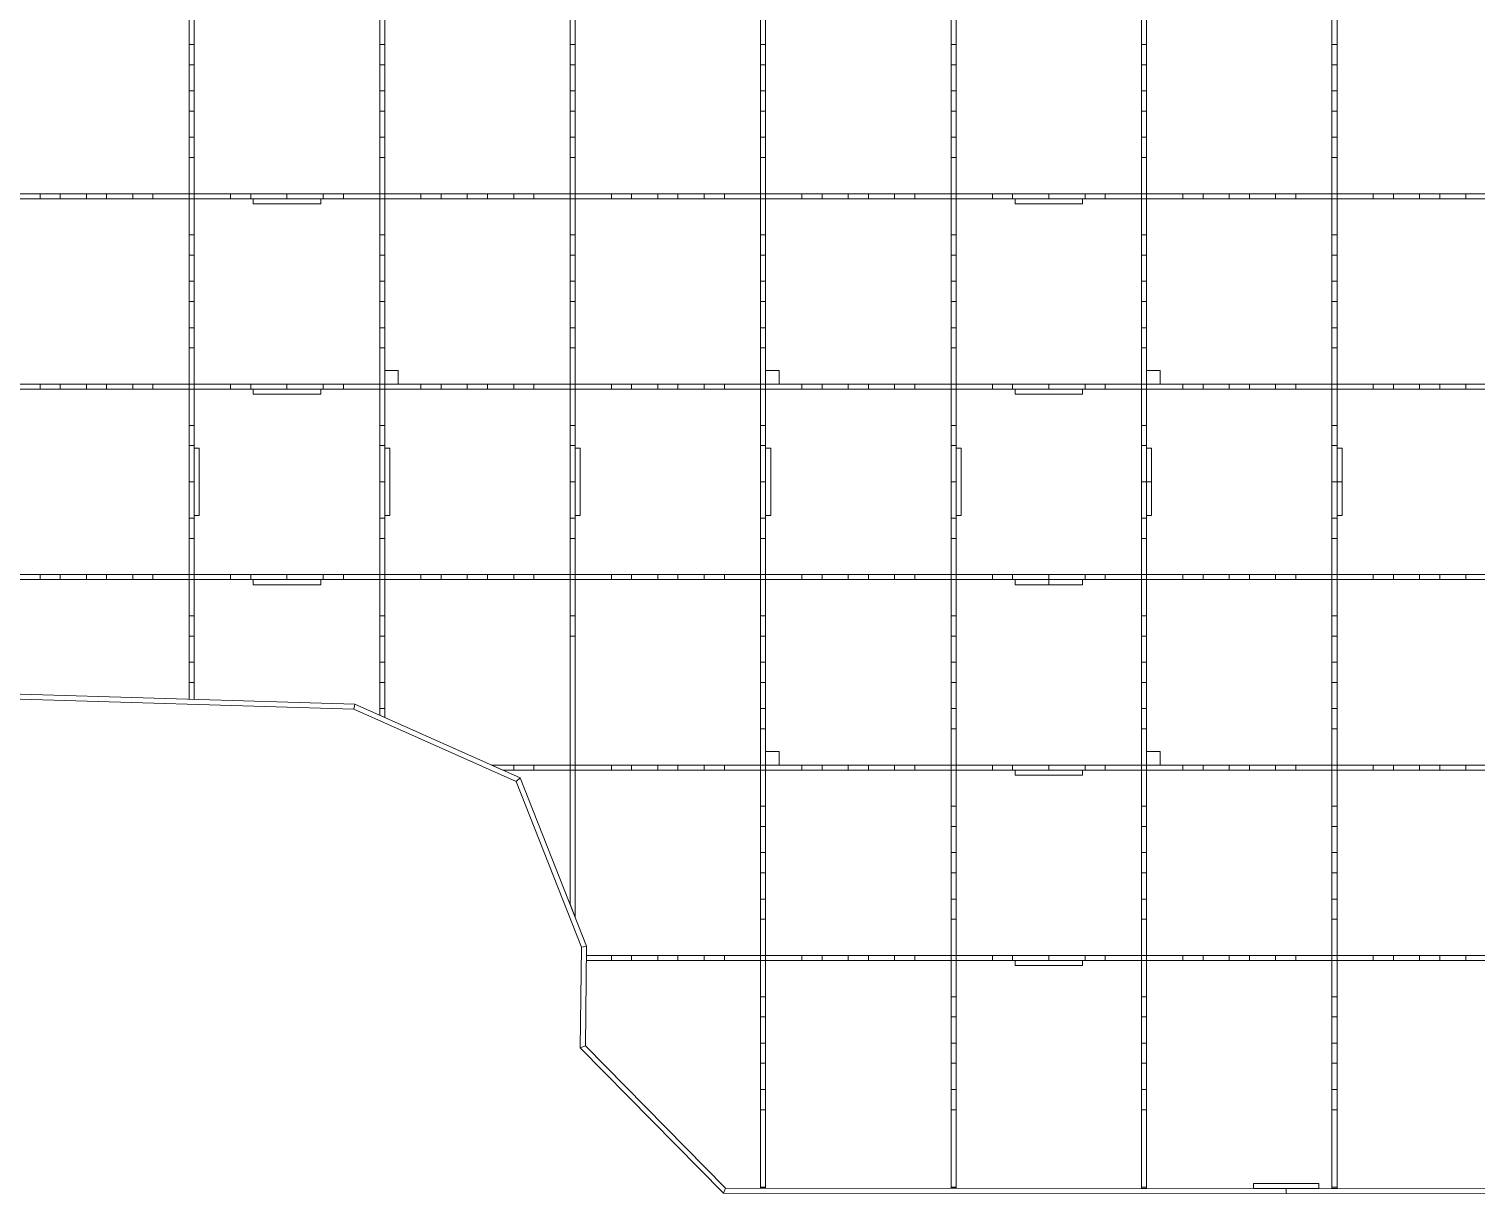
# Model space of a CAD drawing. Header units: millimetres. Extents: x -20225 to 19535, y -17853 to 10707.
# Drawn here: x -2083 to 2209, y -10108 to -6652 of the extents above; entities that cross this region are included whole.
import ezdxf

# ---------------------------------------------------------------- set-up
doc = ezdxf.new("R2010")
doc.units = ezdxf.units.MM
doc.linetypes.add('HIDDEN', pattern=[1.905, 1.27, -0.635])

msp = doc.modelspace()

# ---------------------------------------------------------------- linework, layer by layer
at = {"linetype": 'Continuous', "lineweight": 15}
for p, q in [((-1608, -7140.3), (-1608, -6590.3)), ((-1593, -6590.3), (-1593, -7140.3)), ((-1043, -7140.3), (-1043, -6590.3)), ((-1028, -6590.3), (-1028, -7140.3)), ((-478, -7140.3), (-478, -6590.3)), ((-463, -6590.3), (-463, -7140.3)), ((87, -7140.3), (87, -6590.3)), ((102, -6590.3), (102, -7140.3)), ((652, -7140.3), (652, -6590.3)), ((667, -6590.3), (667, -7140.3)), ((1217, -7140.3), (1217, -6590.3)), ((1232, -6590.3), (1232, -7140.3)), ((1782, -7140.3), (1782, -6590.3)), ((1797, -6590.3), (1797, -7140.3)), ((-2738, -7140.3), (-1318, -7140.3)), ((-2158, -7155.3), (-1608, -7155.3)), ((-1608, -7140.3), (-1593, -7140.3)), ((-1608, -7155.3), (-1593, -7155.3)), ((-1608, -7155.3), (-1608, -7705.3)), ((-1593, -7705.3), (-1593, -7155.3)), ((-1593, -7155.3), (-1418, -7155.3)), ((-1218, -7155.3), (-1418, -7155.3)), ((-1418, -7155.3), (-1418, -7170.3)), ((-1318, -7140.3), (942, -7140.3)), ((-1318, -7140.3), (-1318, -7155.3)), ((-1218, -7170.3), (-1218, -7155.3)), ((-1218, -7155.3), (-1043, -7155.3)), ((-1043, -7140.3), (-1028, -7140.3)), ((-1028, -7155.3), (-1043, -7155.3)), ((-1043, -7155.3), (-1043, -7705.3)), ((-1028, -7705.3), (-1028, -7155.3)), ((-1028, -7155.3), (-478, -7155.3)), ((-478, -7140.3), (-463, -7140.3)), ((-478, -7155.3), (-478, -7705.3)), ((-478, -7155.3), (-463, -7155.3)), ((-463, -7705.3), (-463, -7155.3)), ((-463, -7155.3), (87, -7155.3)), ((87, -7140.3), (102, -7140.3)), ((102, -7155.3), (87, -7155.3)), ((87, -7155.3), (87, -7705.3)), ((102, -7705.3), (102, -7155.3)), ((102, -7155.3), (652, -7155.3)), ((652, -7140.3), (667, -7140.3)), ((652, -7155.3), (652, -7705.3)), ((667, -7155.3), (652, -7155.3)), ((667, -7705.3), (667, -7155.3)), ((667, -7155.3), (842, -7155.3)), ((842, -7155.3), (842, -7170.3)), ((1042, -7155.3), (842, -7155.3)), ((942, -7140.3), (942, -7155.3)), ((942, -7140.3), (3202, -7140.3)), ((1042, -7170.3), (1042, -7155.3)), ((1042, -7155.3), (1217, -7155.3)), ((1217, -7140.3), (1232, -7140.3)), ((1217, -7155.3), (1217, -7705.3)), ((1232, -7155.3), (1217, -7155.3)), ((1232, -7705.3), (1232, -7155.3)), ((1232, -7155.3), (1782, -7155.3)), ((1782, -7140.3), (1797, -7140.3)), ((1797, -7155.3), (1782, -7155.3)), ((1782, -7155.3), (1782, -7705.3)), ((1797, -7705.3), (1797, -7155.3)), ((1797, -7155.3), (2347, -7155.3)), ((-1418, -7170.3), (-1218, -7170.3)), ((842, -7170.3), (1042, -7170.3)), ((-988, -7665.3), (-1028, -7665.3)), ((-1028, -7665.3), (-1028, -7705.3)), ((-988, -7705.3), (-988, -7665.3)), ((102, -7665.3), (102, -7705.3)), ((142, -7665.3), (102, -7665.3)), ((142, -7705.3), (142, -7665.3)), ((1232, -7665.3), (1232, -7705.3)), ((1272, -7665.3), (1232, -7665.3)), ((1272, -7705.3), (1272, -7665.3)), ((-1318, -7705.3), (-3751.6, -7705.3)), ((-3739.8, -7720.3), (-1318, -7720.3)), ((-1593, -7705.3), (-1608, -7705.3)), ((-1608, -7720.3), (-1593, -7720.3)), ((-1608, -7720.3), (-1608, -7995.3)), ((-1593, -7995.3), (-1593, -7720.3)), ((-1218, -7720.3), (-1418, -7720.3)), ((-1418, -7720.3), (-1418, -7735.3)), ((942, -7705.3), (-1318, -7705.3)), ((-1318, -7720.3), (-1318, -7705.3)), ((-1318, -7720.3), (942, -7720.3)), ((-1218, -7735.3), (-1218, -7720.3)), ((-1043, -7705.3), (-1028, -7705.3)), ((-1043, -7720.3), (-1043, -7995.3)), ((-1028, -7720.3), (-1043, -7720.3)), ((-1028, -7705.3), (-988, -7705.3)), ((-1028, -7995.3), (-1028, -7720.3)), ((-463, -7705.3), (-478, -7705.3)), ((-478, -7720.3), (-478, -7995.3)), ((-478, -7720.3), (-463, -7720.3)), ((-463, -7995.3), (-463, -7720.3)), ((87, -7705.3), (102, -7705.3)), ((102, -7720.3), (87, -7720.3)), ((87, -7720.3), (87, -7995.3)), ((102, -7705.3), (142, -7705.3)), ((102, -7995.3), (102, -7720.3)), ((652, -7705.3), (667, -7705.3)), ((652, -7720.3), (652, -7995.3)), ((667, -7720.3), (652, -7720.3)), ((667, -7995.3), (667, -7720.3)), ((1042, -7720.3), (842, -7720.3)), ((842, -7720.3), (842, -7735.3)), ((3202, -7705.3), (942, -7705.3)), ((942, -7720.3), (942, -7705.3)), ((942, -7720.3), (3202, -7720.3)), ((1042, -7735.3), (1042, -7720.3)), ((1217, -7705.3), (1232, -7705.3)), ((1217, -7720.3), (1217, -7995.3)), ((1232, -7720.3), (1217, -7720.3)), ((1232, -7705.3), (1272, -7705.3)), ((1232, -7995.3), (1232, -7720.3)), ((1782, -7705.3), (1797, -7705.3)), ((1797, -7720.3), (1782, -7720.3)), ((1782, -7720.3), (1782, -7995.3)), ((1797, -7995.3), (1797, -7720.3)), ((-1418, -7735.3), (-1218, -7735.3)), ((842, -7735.3), (1042, -7735.3)), ((-1578, -7895.3), (-1593, -7895.3)), ((-1593, -7895.3), (-1593, -8095.3)), ((-1578, -8095.3), (-1578, -7895.3)), ((-1013, -7895.3), (-1028, -7895.3)), ((-1028, -7895.3), (-1028, -8095.3)), ((-1013, -8095.3), (-1013, -7895.3)), ((-448, -7895.3), (-463, -7895.3)), ((-463, -7895.3), (-463, -8095.3)), ((-448, -8095.3), (-448, -7895.3)), ((117, -7895.3), (102, -7895.3)), ((102, -7895.3), (102, -8095.3)), ((117, -8095.3), (117, -7895.3)), ((682, -7895.3), (667, -7895.3)), ((667, -7895.3), (667, -8095.3)), ((682, -8095.3), (682, -7895.3)), ((1247, -7895.3), (1232, -7895.3)), ((1232, -7895.3), (1232, -7995.3)), ((1247, -7995.3), (1247, -7895.3)), ((1797, -7895.3), (1797, -7995.3)), ((1812, -7895.3), (1797, -7895.3)), ((1812, -7995.3), (1812, -7895.3)), ((-1608, -7995.3), (-1608, -8270.3)), ((-1608, -7995.3), (-1593, -7995.3)), ((-1593, -8270.3), (-1593, -7995.3)), ((-1043, -7995.3), (-1043, -8270.3)), ((-1028, -7995.3), (-1043, -7995.3)), ((-1028, -8270.3), (-1028, -7995.3)), ((-463, -7995.3), (-478, -7995.3)), ((-478, -7995.3), (-478, -8270.3)), ((-463, -8270.3), (-463, -7995.3)), ((87, -7995.3), (87, -8270.3)), ((102, -7995.3), (87, -7995.3)), ((102, -8270.3), (102, -7995.3)), ((652, -7995.3), (652, -8270.3)), ((667, -7995.3), (652, -7995.3)), ((667, -8270.3), (667, -7995.3)), ((1217, -8270.3), (1217, -7995.3)), ((1232, -7995.3), (1217, -7995.3)), ((1232, -7995.3), (1232, -8270.3)), ((1247, -7995.3), (1232, -7995.3)), ((1232, -8095.3), (1232, -7995.3)), ((1247, -7995.3), (1247, -8095.3)), ((1782, -8270.3), (1782, -7995.3)), ((1797, -7995.3), (1782, -7995.3)), ((1812, -7995.3), (1797, -7995.3)), ((1797, -8095.3), (1797, -7995.3)), ((1797, -7995.3), (1797, -8270.3)), ((1812, -7995.3), (1812, -8095.3)), ((-1593, -8095.3), (-1578, -8095.3)), ((-1028, -8095.3), (-1013, -8095.3)), ((-463, -8095.3), (-448, -8095.3)), ((102, -8095.3), (117, -8095.3)), ((667, -8095.3), (682, -8095.3)), ((1247, -8095.3), (1232, -8095.3)), ((1812, -8095.3), (1797, -8095.3)), ((-1318, -8270.3), (-3309.1, -8270.3)), ((-3297.3, -8285.3), (-1318, -8285.3)), ((-1593, -8270.3), (-1608, -8270.3)), ((-1608, -8285.3), (-1593, -8285.3)), ((-1608, -8285.3), (-1608, -8640.2)), ((-1593, -8640.6), (-1593, -8285.3)), ((-1218, -8285.3), (-1418, -8285.3)), ((-1418, -8285.3), (-1418, -8300.3)), ((-1318, -8285.3), (-1318, -8270.3)), ((942, -8270.3), (-1318, -8270.3)), ((-1318, -8285.3), (942, -8285.3)), ((-1218, -8300.3), (-1218, -8285.3)), ((-1043, -8270.3), (-1028, -8270.3)), ((-1043, -8285.3), (-1043, -8687.6)), ((-1028, -8285.3), (-1043, -8285.3)), ((-1028, -8694.3), (-1028, -8285.3)), ((-463, -8270.3), (-478, -8270.3)), ((-478, -8285.3), (-463, -8285.3)), ((-478, -8285.3), (-478, -8835.3)), ((-463, -8835.3), (-463, -8285.3)), ((87, -8270.3), (102, -8270.3)), ((87, -8285.3), (87, -8835.3)), ((102, -8285.3), (87, -8285.3)), ((102, -8835.3), (102, -8285.3)), ((652, -8270.3), (667, -8270.3)), ((652, -8285.3), (652, -8835.3)), ((667, -8285.3), (652, -8285.3)), ((667, -8835.3), (667, -8285.3)), ((842, -8285.3), (842, -8300.3)), ((942, -8285.3), (842, -8285.3)), ((942, -8285.3), (942, -8270.3)), ((942, -8270.3), (3202, -8270.3)), ((942, -8300.3), (942, -8285.3)), ((942, -8285.3), (1042, -8285.3)), ((3202, -8285.3), (942, -8285.3)), ((1042, -8285.3), (1042, -8300.3)), ((1217, -8270.3), (1232, -8270.3)), ((1232, -8285.3), (1217, -8285.3)), ((1217, -8835.3), (1217, -8285.3)), ((1232, -8285.3), (1232, -8835.3)), ((1782, -8270.3), (1797, -8270.3)), ((1797, -8285.3), (1782, -8285.3)), ((1782, -8835.3), (1782, -8285.3)), ((1797, -8285.3), (1797, -8835.3)), ((-1418, -8300.3), (-1218, -8300.3)), ((842, -8300.3), (942, -8300.3)), ((1042, -8300.3), (942, -8300.3)), ((-3060.9, -8611.5), (-1119.9, -8669.9)), ((-3053.4, -8596.7), (-1116.5, -8655)), ((-1608, -8640.2), (-1593, -8640.6)), ((-1116.5, -8655), (-1119.9, -8669.9)), ((-1119.9, -8669.9), (-637.6, -8884.4)), ((-1116.5, -8655), (-625.9, -8873.1)), ((-1043, -8687.6), (-1028, -8694.3)), ((142, -8795.3), (102, -8795.3)), ((102, -8795.3), (102, -8835.3)), ((142, -8835.3), (142, -8795.3)), ((1232, -8795.3), (1272, -8795.3)), ((1232, -8835.3), (1232, -8795.3)), ((1272, -8795.3), (1272, -8835.3)), ((942, -8835.3), (-711, -8835.3)), ((-711, -8835.3), (-677.3, -8850.3)), ((-463, -8835.3), (-478, -8835.3)), ((87, -8835.3), (102, -8835.3)), ((102, -8835.3), (142, -8835.3)), ((652, -8835.3), (667, -8835.3)), ((942, -8850.3), (942, -8835.3)), ((942, -8835.3), (3202, -8835.3)), ((1217, -8835.3), (1232, -8835.3)), ((1272, -8835.3), (1232, -8835.3)), ((1782, -8835.3), (1797, -8835.3)), ((-677.3, -8850.3), (942, -8850.3)), ((-625.9, -8873.1), (-637.6, -8884.4)), ((-637.6, -8884.4), (-444.1, -9375.4)), ((-625.9, -8873.1), (-429, -9372.6)), ((-478, -8850.3), (-463, -8850.3)), ((-478, -8850.3), (-478, -9248.4)), ((-463, -9286.4), (-463, -8850.3)), ((87, -8850.3), (87, -9400.3)), ((102, -8850.3), (87, -8850.3)), ((102, -9400.3), (102, -8850.3)), ((652, -8850.3), (652, -9400.3)), ((667, -8850.3), (652, -8850.3)), ((667, -9400.3), (667, -8850.3)), ((1042, -8850.3), (842, -8850.3)), ((842, -8850.3), (842, -8865.3)), ((842, -8865.3), (1042, -8865.3)), ((1042, -8865.3), (1042, -8850.3)), ((1217, -8850.3), (1042, -8850.3)), ((1217, -8850.3), (1217, -9400.3)), ((1232, -8850.3), (1217, -8850.3)), ((1232, -9400.3), (1232, -8850.3)), ((1782, -8850.3), (1232, -8850.3)), ((1797, -8850.3), (1782, -8850.3)), ((1782, -8850.3), (1782, -9400.3)), ((1797, -9400.3), (1797, -8850.3)), ((2347, -8850.3), (1797, -8850.3)), ((-478, -9248.4), (-463, -9286.4)), ((-444.1, -9375.4), (-447.9, -9674.8)), ((-429, -9372.6), (-444.1, -9375.4)), ((-429, -9372.6), (-432.8, -9668.7)), ((-429.4, -9400.3), (-429.6, -9415.3)), ((942, -9400.3), (-429.4, -9400.3)), ((87, -9400.3), (102, -9400.3)), ((652, -9400.3), (667, -9400.3)), ((942, -9415.3), (942, -9400.3)), ((3202, -9400.3), (942, -9400.3)), ((1217, -9400.3), (1232, -9400.3)), ((1782, -9400.3), (1797, -9400.3)), ((-429.6, -9415.3), (942, -9415.3)), ((102, -9415.3), (87, -9415.3)), ((87, -9415.3), (87, -10090.4)), ((102, -10090.4), (102, -9415.3)), ((652, -9415.3), (652, -10090.9)), ((667, -9415.3), (652, -9415.3)), ((667, -10090.9), (667, -9415.3)), ((1042, -9415.3), (842, -9415.3)), ((842, -9415.3), (842, -9430.3)), ((842, -9430.3), (1042, -9430.3)), ((942, -9415.3), (3202, -9415.3)), ((1042, -9430.3), (1042, -9415.3)), ((1217, -9415.3), (1217, -10091.4)), ((1232, -9415.3), (1217, -9415.3)), ((1232, -10091.4), (1232, -9415.3)), ((1797, -9415.3), (1782, -9415.3)), ((1782, -9415.3), (1782, -10091.9)), ((1797, -10091.9), (1797, -9415.3)), ((-432.8, -9668.7), (-447.9, -9674.8)), ((-447.9, -9674.8), (-23.2, -10105.3)), ((-432.8, -9668.7), (-17, -10090.3)), ((1743.5, -10076.8), (1549.5, -10076.7)), ((1549.5, -10076.7), (1549.5, -10091.7)), ((1743.5, -10091.8), (1743.5, -10076.8)), ((-17, -10090.3), (-23.2, -10105.3)), ((-23.2, -10105.3), (1646.5, -10106.7)), ((-17, -10090.3), (1646.5, -10091.7)), ((87, -10090.4), (102, -10090.4)), ((652, -10090.9), (667, -10090.9)), ((1217, -10091.4), (1232, -10091.4)), ((1549.5, -10091.7), (1743.5, -10091.8)), ((1646.5, -10106.7), (1646.5, -10091.7)), ((1646.5, -10091.7), (3316.3, -10093.2)), ((1646.5, -10106.7), (3316.3, -10108.2)), ((1782, -10091.9), (1797, -10091.9))]:
    msp.add_line(p, q, dxfattribs=at)
at = {"linetype": 'HIDDEN', "lineweight": 0}
for p, q in [((-1593, -6697.8), (-1608, -6697.8)), ((-1028, -6697.8), (-1043, -6697.8)), ((-463, -6697.8), (-478, -6697.8)), ((102, -6697.8), (87, -6697.8)), ((667, -6697.8), (652, -6697.8)), ((1232, -6697.8), (1217, -6697.8)), ((1797, -6697.8), (1782, -6697.8)), ((-1608, -6757.8), (-1593, -6757.8)), ((-1043, -6757.8), (-1028, -6757.8)), ((-478, -6757.8), (-463, -6757.8)), ((87, -6757.8), (102, -6757.8)), ((652, -6757.8), (667, -6757.8)), ((1217, -6757.8), (1232, -6757.8)), ((1782, -6757.8), (1797, -6757.8)), ((-1593, -6835.3), (-1608, -6835.3)), ((-1028, -6835.3), (-1043, -6835.3)), ((-463, -6835.3), (-478, -6835.3)), ((102, -6835.3), (87, -6835.3)), ((667, -6835.3), (652, -6835.3)), ((1232, -6835.3), (1217, -6835.3)), ((1797, -6835.3), (1782, -6835.3)), ((-1608, -6895.3), (-1593, -6895.3)), ((-1043, -6895.3), (-1028, -6895.3)), ((-478, -6895.3), (-463, -6895.3)), ((87, -6895.3), (102, -6895.3)), ((652, -6895.3), (667, -6895.3)), ((1217, -6895.3), (1232, -6895.3)), ((1782, -6895.3), (1797, -6895.3)), ((-1593, -6972.8), (-1608, -6972.8)), ((-1028, -6972.8), (-1043, -6972.8)), ((-463, -6972.8), (-478, -6972.8)), ((102, -6972.8), (87, -6972.8)), ((667, -6972.8), (652, -6972.8)), ((1232, -6972.8), (1217, -6972.8)), ((1797, -6972.8), (1782, -6972.8)), ((-1608, -7032.8), (-1593, -7032.8)), ((-1043, -7032.8), (-1028, -7032.8)), ((-478, -7032.8), (-463, -7032.8)), ((87, -7032.8), (102, -7032.8)), ((652, -7032.8), (667, -7032.8)), ((1217, -7032.8), (1232, -7032.8)), ((1782, -7032.8), (1797, -7032.8)), ((-2050.5, -7140.3), (-2050.5, -7155.3)), ((-1990.5, -7155.3), (-1990.5, -7140.3)), ((-1913, -7140.3), (-1913, -7155.3)), ((-1853, -7155.3), (-1853, -7140.3)), ((-1775.5, -7140.3), (-1775.5, -7155.3)), ((-1715.5, -7155.3), (-1715.5, -7140.3)), ((-1608, -7155.3), (-1608, -7140.3)), ((-1593, -7140.3), (-1593, -7155.3)), ((-1485.5, -7140.3), (-1485.5, -7155.3)), ((-1425.5, -7155.3), (-1425.5, -7140.3)), ((-1210.5, -7140.3), (-1210.5, -7155.3)), ((-1150.5, -7155.3), (-1150.5, -7140.3)), ((-1043, -7155.3), (-1043, -7140.3)), ((-1028, -7140.3), (-1028, -7155.3)), ((-920.5, -7140.3), (-920.5, -7155.3)), ((-860.5, -7155.3), (-860.5, -7140.3)), ((-783, -7140.3), (-783, -7155.3)), ((-723, -7155.3), (-723, -7140.3)), ((-645.5, -7140.3), (-645.5, -7155.3)), ((-585.5, -7155.3), (-585.5, -7140.3)), ((-478, -7155.3), (-478, -7140.3)), ((-463, -7140.3), (-463, -7155.3)), ((-355.5, -7140.3), (-355.5, -7155.3)), ((-295.5, -7155.3), (-295.5, -7140.3)), ((-218, -7140.3), (-218, -7155.3)), ((-158, -7155.3), (-158, -7140.3)), ((-80.5, -7140.3), (-80.5, -7155.3)), ((-20.5, -7155.3), (-20.5, -7140.3)), ((87, -7155.3), (87, -7140.3)), ((102, -7140.3), (102, -7155.3)), ((209.5, -7140.3), (209.5, -7155.3)), ((269.5, -7155.3), (269.5, -7140.3)), ((347, -7140.3), (347, -7155.3)), ((407, -7155.3), (407, -7140.3)), ((484.5, -7140.3), (484.5, -7155.3)), ((544.5, -7155.3), (544.5, -7140.3)), ((652, -7155.3), (652, -7140.3)), ((667, -7140.3), (667, -7155.3)), ((774.5, -7140.3), (774.5, -7155.3)), ((834.5, -7155.3), (834.5, -7140.3)), ((1049.5, -7140.3), (1049.5, -7155.3)), ((1109.5, -7155.3), (1109.5, -7140.3)), ((1217, -7155.3), (1217, -7140.3)), ((1232, -7140.3), (1232, -7155.3)), ((1339.5, -7140.3), (1339.5, -7155.3)), ((1399.5, -7155.3), (1399.5, -7140.3)), ((1477, -7140.3), (1477, -7155.3)), ((1537, -7155.3), (1537, -7140.3)), ((1614.5, -7140.3), (1614.5, -7155.3)), ((1674.5, -7155.3), (1674.5, -7140.3)), ((1782, -7155.3), (1782, -7140.3)), ((1797, -7140.3), (1797, -7155.3)), ((1904.5, -7140.3), (1904.5, -7155.3)), ((1964.5, -7155.3), (1964.5, -7140.3)), ((2042, -7140.3), (2042, -7155.3)), ((2102, -7155.3), (2102, -7140.3)), ((2179.5, -7140.3), (2179.5, -7155.3)), ((-1593, -7262.8), (-1608, -7262.8)), ((-1028, -7262.8), (-1043, -7262.8)), ((-463, -7262.8), (-478, -7262.8)), ((102, -7262.8), (87, -7262.8)), ((667, -7262.8), (652, -7262.8)), ((1232, -7262.8), (1217, -7262.8)), ((1797, -7262.8), (1782, -7262.8)), ((-1608, -7322.8), (-1593, -7322.8)), ((-1043, -7322.8), (-1028, -7322.8)), ((-478, -7322.8), (-463, -7322.8)), ((87, -7322.8), (102, -7322.8)), ((652, -7322.8), (667, -7322.8)), ((1217, -7322.8), (1232, -7322.8)), ((1782, -7322.8), (1797, -7322.8)), ((-1593, -7400.3), (-1608, -7400.3)), ((-1028, -7400.3), (-1043, -7400.3)), ((-463, -7400.3), (-478, -7400.3)), ((102, -7400.3), (87, -7400.3)), ((667, -7400.3), (652, -7400.3)), ((1232, -7400.3), (1217, -7400.3)), ((1797, -7400.3), (1782, -7400.3)), ((-1608, -7460.3), (-1593, -7460.3)), ((-1043, -7460.3), (-1028, -7460.3)), ((-478, -7460.3), (-463, -7460.3)), ((87, -7460.3), (102, -7460.3)), ((652, -7460.3), (667, -7460.3)), ((1217, -7460.3), (1232, -7460.3)), ((1782, -7460.3), (1797, -7460.3)), ((-1593, -7537.8), (-1608, -7537.8)), ((-1028, -7537.8), (-1043, -7537.8)), ((-463, -7537.8), (-478, -7537.8)), ((102, -7537.8), (87, -7537.8)), ((667, -7537.8), (652, -7537.8)), ((1232, -7537.8), (1217, -7537.8)), ((1797, -7537.8), (1782, -7537.8)), ((-1608, -7597.8), (-1593, -7597.8)), ((-1043, -7597.8), (-1028, -7597.8)), ((-478, -7597.8), (-463, -7597.8)), ((87, -7597.8), (102, -7597.8)), ((652, -7597.8), (667, -7597.8)), ((1217, -7597.8), (1232, -7597.8)), ((1782, -7597.8), (1797, -7597.8)), ((-2050.5, -7705.3), (-2050.5, -7720.3)), ((-1990.5, -7720.3), (-1990.5, -7705.3)), ((-1913, -7705.3), (-1913, -7720.3)), ((-1853, -7720.3), (-1853, -7705.3)), ((-1775.5, -7705.3), (-1775.5, -7720.3)), ((-1715.5, -7720.3), (-1715.5, -7705.3)), ((-1608, -7720.3), (-1608, -7705.3)), ((-1593, -7705.3), (-1593, -7720.3)), ((-1485.5, -7705.3), (-1485.5, -7720.3)), ((-1425.5, -7720.3), (-1425.5, -7705.3)), ((-1210.5, -7705.3), (-1210.5, -7720.3)), ((-1150.5, -7720.3), (-1150.5, -7705.3)), ((-1043, -7720.3), (-1043, -7705.3)), ((-1028, -7705.3), (-1028, -7720.3)), ((-920.5, -7705.3), (-920.5, -7720.3)), ((-860.5, -7720.3), (-860.5, -7705.3)), ((-783, -7705.3), (-783, -7720.3)), ((-723, -7720.3), (-723, -7705.3)), ((-645.5, -7705.3), (-645.5, -7720.3)), ((-585.5, -7720.3), (-585.5, -7705.3)), ((-478, -7720.3), (-478, -7705.3)), ((-463, -7705.3), (-463, -7720.3)), ((-355.5, -7705.3), (-355.5, -7720.3)), ((-295.5, -7720.3), (-295.5, -7705.3)), ((-218, -7705.3), (-218, -7720.3)), ((-158, -7720.3), (-158, -7705.3)), ((-80.5, -7705.3), (-80.5, -7720.3)), ((-20.5, -7720.3), (-20.5, -7705.3)), ((87, -7720.3), (87, -7705.3)), ((102, -7705.3), (102, -7720.3)), ((209.5, -7705.3), (209.5, -7720.3)), ((269.5, -7720.3), (269.5, -7705.3)), ((347, -7705.3), (347, -7720.3)), ((407, -7720.3), (407, -7705.3)), ((484.5, -7705.3), (484.5, -7720.3)), ((544.5, -7720.3), (544.5, -7705.3)), ((652, -7720.3), (652, -7705.3)), ((667, -7705.3), (667, -7720.3)), ((774.5, -7705.3), (774.5, -7720.3)), ((834.5, -7720.3), (834.5, -7705.3)), ((1049.5, -7705.3), (1049.5, -7720.3)), ((1109.5, -7720.3), (1109.5, -7705.3)), ((1217, -7720.3), (1217, -7705.3)), ((1232, -7705.3), (1232, -7720.3)), ((1339.5, -7705.3), (1339.5, -7720.3)), ((1399.5, -7720.3), (1399.5, -7705.3)), ((1477, -7705.3), (1477, -7720.3)), ((1537, -7720.3), (1537, -7705.3)), ((1614.5, -7705.3), (1614.5, -7720.3)), ((1674.5, -7720.3), (1674.5, -7705.3)), ((1782, -7720.3), (1782, -7705.3)), ((1797, -7705.3), (1797, -7720.3)), ((1904.5, -7705.3), (1904.5, -7720.3)), ((1964.5, -7720.3), (1964.5, -7705.3)), ((2042, -7705.3), (2042, -7720.3)), ((2102, -7720.3), (2102, -7705.3)), ((2179.5, -7705.3), (2179.5, -7720.3)), ((-1593, -7827.8), (-1608, -7827.8)), ((-1028, -7827.8), (-1043, -7827.8)), ((-463, -7827.8), (-478, -7827.8)), ((102, -7827.8), (87, -7827.8)), ((667, -7827.8), (652, -7827.8)), ((1232, -7827.8), (1217, -7827.8)), ((1797, -7827.8), (1782, -7827.8)), ((-1608, -7887.8), (-1593, -7887.8)), ((-1043, -7887.8), (-1028, -7887.8)), ((-478, -7887.8), (-463, -7887.8)), ((87, -7887.8), (102, -7887.8)), ((652, -7887.8), (667, -7887.8)), ((1217, -7887.8), (1232, -7887.8)), ((1782, -7887.8), (1797, -7887.8)), ((-1593, -8102.8), (-1608, -8102.8)), ((-1028, -8102.8), (-1043, -8102.8)), ((-463, -8102.8), (-478, -8102.8)), ((102, -8102.8), (87, -8102.8)), ((667, -8102.8), (652, -8102.8)), ((1232, -8102.8), (1217, -8102.8)), ((1797, -8102.8), (1782, -8102.8)), ((-1608, -8162.8), (-1593, -8162.8)), ((-1043, -8162.8), (-1028, -8162.8)), ((-478, -8162.8), (-463, -8162.8)), ((87, -8162.8), (102, -8162.8)), ((652, -8162.8), (667, -8162.8)), ((1217, -8162.8), (1232, -8162.8)), ((1782, -8162.8), (1797, -8162.8)), ((-2050.5, -8270.3), (-2050.5, -8285.3)), ((-1990.5, -8285.3), (-1990.5, -8270.3)), ((-1913, -8270.3), (-1913, -8285.3)), ((-1853, -8285.3), (-1853, -8270.3)), ((-1775.5, -8270.3), (-1775.5, -8285.3)), ((-1715.5, -8285.3), (-1715.5, -8270.3)), ((-1608, -8285.3), (-1608, -8270.3)), ((-1593, -8270.3), (-1593, -8285.3)), ((-1485.5, -8270.3), (-1485.5, -8285.3)), ((-1425.5, -8285.3), (-1425.5, -8270.3)), ((-1210.5, -8270.3), (-1210.5, -8285.3)), ((-1150.5, -8285.3), (-1150.5, -8270.3)), ((-1043, -8285.3), (-1043, -8270.3)), ((-1028, -8270.3), (-1028, -8285.3)), ((-920.5, -8270.3), (-920.5, -8285.3)), ((-860.5, -8285.3), (-860.5, -8270.3)), ((-783, -8270.3), (-783, -8285.3)), ((-723, -8285.3), (-723, -8270.3)), ((-645.5, -8270.3), (-645.5, -8285.3)), ((-585.5, -8285.3), (-585.5, -8270.3)), ((-478, -8285.3), (-478, -8270.3)), ((-463, -8270.3), (-463, -8285.3)), ((-355.5, -8270.3), (-355.5, -8285.3)), ((-295.5, -8285.3), (-295.5, -8270.3)), ((-218, -8270.3), (-218, -8285.3)), ((-158, -8285.3), (-158, -8270.3)), ((-80.5, -8270.3), (-80.5, -8285.3)), ((-20.5, -8285.3), (-20.5, -8270.3)), ((87, -8285.3), (87, -8270.3)), ((102, -8270.3), (102, -8285.3)), ((209.5, -8270.3), (209.5, -8285.3)), ((269.5, -8285.3), (269.5, -8270.3)), ((347, -8270.3), (347, -8285.3)), ((407, -8285.3), (407, -8270.3)), ((484.5, -8270.3), (484.5, -8285.3)), ((544.5, -8285.3), (544.5, -8270.3)), ((652, -8285.3), (652, -8270.3)), ((667, -8270.3), (667, -8285.3)), ((774.5, -8270.3), (774.5, -8285.3)), ((834.5, -8285.3), (834.5, -8270.3)), ((1049.5, -8270.3), (1049.5, -8285.3)), ((1109.5, -8285.3), (1109.5, -8270.3)), ((1217, -8285.3), (1217, -8270.3)), ((1232, -8270.3), (1232, -8285.3)), ((1339.5, -8270.3), (1339.5, -8285.3)), ((1399.5, -8285.3), (1399.5, -8270.3)), ((1477, -8270.3), (1477, -8285.3)), ((1537, -8285.3), (1537, -8270.3)), ((1614.5, -8270.3), (1614.5, -8285.3)), ((1674.5, -8285.3), (1674.5, -8270.3)), ((1782, -8285.3), (1782, -8270.3)), ((1797, -8270.3), (1797, -8285.3)), ((1904.5, -8270.3), (1904.5, -8285.3)), ((1964.5, -8285.3), (1964.5, -8270.3)), ((2042, -8270.3), (2042, -8285.3)), ((2102, -8285.3), (2102, -8270.3)), ((2179.5, -8270.3), (2179.5, -8285.3)), ((-1593, -8392.8), (-1608, -8392.8)), ((-1028, -8392.8), (-1043, -8392.8)), ((-463, -8392.8), (-478, -8392.8)), ((102, -8392.8), (87, -8392.8)), ((667, -8392.8), (652, -8392.8)), ((1232, -8392.8), (1217, -8392.8)), ((1797, -8392.8), (1782, -8392.8)), ((-1608, -8452.8), (-1593, -8452.8)), ((-1043, -8452.8), (-1028, -8452.8)), ((-478, -8452.8), (-463, -8452.8)), ((87, -8452.8), (102, -8452.8)), ((652, -8452.8), (667, -8452.8)), ((1217, -8452.8), (1232, -8452.8)), ((1782, -8452.8), (1797, -8452.8)), ((-1593, -8530.3), (-1608, -8530.3)), ((-1028, -8530.3), (-1043, -8530.3)), ((102, -8530.3), (87, -8530.3)), ((667, -8530.3), (652, -8530.3)), ((1232, -8530.3), (1217, -8530.3)), ((1797, -8530.3), (1782, -8530.3)), ((-1608, -8590.3), (-1593, -8590.3)), ((-1043, -8590.3), (-1028, -8590.3)), ((87, -8590.3), (102, -8590.3)), ((652, -8590.3), (667, -8590.3)), ((1217, -8590.3), (1232, -8590.3)), ((1782, -8590.3), (1797, -8590.3)), ((-1028, -8667.8), (-1043, -8667.8)), ((102, -8667.8), (87, -8667.8)), ((667, -8667.8), (652, -8667.8)), ((1232, -8667.8), (1217, -8667.8)), ((1797, -8667.8), (1782, -8667.8)), ((87, -8727.8), (102, -8727.8)), ((652, -8727.8), (667, -8727.8)), ((1217, -8727.8), (1232, -8727.8)), ((1782, -8727.8), (1797, -8727.8)), ((-645.5, -8835.3), (-645.5, -8850.3)), ((-585.5, -8850.3), (-585.5, -8835.3)), ((-478, -8850.3), (-478, -8835.3)), ((-463, -8835.3), (-463, -8850.3)), ((-355.5, -8835.3), (-355.5, -8850.3)), ((-295.5, -8850.3), (-295.5, -8835.3)), ((-218, -8835.3), (-218, -8850.3)), ((-158, -8850.3), (-158, -8835.3)), ((-80.5, -8835.3), (-80.5, -8850.3)), ((-20.5, -8850.3), (-20.5, -8835.3)), ((87, -8850.3), (87, -8835.3)), ((102, -8835.3), (102, -8850.3)), ((209.5, -8835.3), (209.5, -8850.3)), ((269.5, -8850.3), (269.5, -8835.3)), ((347, -8835.3), (347, -8850.3)), ((407, -8850.3), (407, -8835.3)), ((484.5, -8835.3), (484.5, -8850.3)), ((544.5, -8850.3), (544.5, -8835.3)), ((652, -8850.3), (652, -8835.3)), ((667, -8835.3), (667, -8850.3)), ((774.5, -8835.3), (774.5, -8850.3)), ((834.5, -8850.3), (834.5, -8835.3)), ((1049.5, -8835.3), (1049.5, -8850.3)), ((1109.5, -8850.3), (1109.5, -8835.3)), ((1217, -8850.3), (1217, -8835.3)), ((1232, -8835.3), (1232, -8850.3)), ((1339.5, -8835.3), (1339.5, -8850.3)), ((1399.5, -8850.3), (1399.5, -8835.3)), ((1477, -8835.3), (1477, -8850.3)), ((1537, -8850.3), (1537, -8835.3)), ((1614.5, -8835.3), (1614.5, -8850.3)), ((1674.5, -8850.3), (1674.5, -8835.3)), ((1782, -8850.3), (1782, -8835.3)), ((1797, -8835.3), (1797, -8850.3)), ((1904.5, -8835.3), (1904.5, -8850.3)), ((1964.5, -8850.3), (1964.5, -8835.3)), ((2042, -8835.3), (2042, -8850.3)), ((2102, -8850.3), (2102, -8835.3)), ((2179.5, -8835.3), (2179.5, -8850.3)), ((102, -8957.8), (87, -8957.8)), ((667, -8957.8), (652, -8957.8)), ((1232, -8957.8), (1217, -8957.8)), ((1797, -8957.8), (1782, -8957.8)), ((87, -9017.8), (102, -9017.8)), ((652, -9017.8), (667, -9017.8)), ((1217, -9017.8), (1232, -9017.8)), ((1782, -9017.8), (1797, -9017.8)), ((102, -9095.3), (87, -9095.3)), ((667, -9095.3), (652, -9095.3)), ((1232, -9095.3), (1217, -9095.3)), ((1797, -9095.3), (1782, -9095.3)), ((87, -9155.3), (102, -9155.3)), ((652, -9155.3), (667, -9155.3)), ((1217, -9155.3), (1232, -9155.3)), ((1782, -9155.3), (1797, -9155.3)), ((102, -9232.8), (87, -9232.8)), ((667, -9232.8), (652, -9232.8)), ((1232, -9232.8), (1217, -9232.8)), ((1797, -9232.8), (1782, -9232.8)), ((87, -9292.8), (102, -9292.8)), ((652, -9292.8), (667, -9292.8)), ((1217, -9292.8), (1232, -9292.8)), ((1782, -9292.8), (1797, -9292.8)), ((-355.5, -9400.3), (-355.5, -9415.3)), ((-295.5, -9415.3), (-295.5, -9400.3)), ((-218, -9400.3), (-218, -9415.3)), ((-158, -9415.3), (-158, -9400.3)), ((-80.5, -9400.3), (-80.5, -9415.3)), ((-20.5, -9415.3), (-20.5, -9400.3)), ((87, -9415.3), (87, -9400.3)), ((102, -9400.3), (102, -9415.3)), ((209.5, -9400.3), (209.5, -9415.3)), ((269.5, -9415.3), (269.5, -9400.3)), ((347, -9400.3), (347, -9415.3)), ((407, -9415.3), (407, -9400.3)), ((484.5, -9400.3), (484.5, -9415.3)), ((544.5, -9415.3), (544.5, -9400.3)), ((652, -9415.3), (652, -9400.3)), ((667, -9400.3), (667, -9415.3)), ((774.5, -9400.3), (774.5, -9415.3)), ((834.5, -9415.3), (834.5, -9400.3)), ((1049.5, -9400.3), (1049.5, -9415.3)), ((1109.5, -9415.3), (1109.5, -9400.3)), ((1217, -9415.3), (1217, -9400.3)), ((1232, -9400.3), (1232, -9415.3)), ((1339.5, -9400.3), (1339.5, -9415.3)), ((1399.5, -9415.3), (1399.5, -9400.3)), ((1477, -9400.3), (1477, -9415.3)), ((1537, -9415.3), (1537, -9400.3)), ((1614.5, -9400.3), (1614.5, -9415.3)), ((1674.5, -9415.3), (1674.5, -9400.3)), ((1782, -9415.3), (1782, -9400.3)), ((1797, -9400.3), (1797, -9415.3)), ((1904.5, -9400.3), (1904.5, -9415.3)), ((1964.5, -9415.3), (1964.5, -9400.3)), ((2042, -9400.3), (2042, -9415.3)), ((2102, -9415.3), (2102, -9400.3)), ((2179.5, -9400.3), (2179.5, -9415.3)), ((102, -9522.8), (87, -9522.8)), ((667, -9522.8), (652, -9522.8)), ((1232, -9522.8), (1217, -9522.8)), ((1797, -9522.8), (1782, -9522.8)), ((87, -9582.8), (102, -9582.8)), ((652, -9582.8), (667, -9582.8)), ((1217, -9582.8), (1232, -9582.8)), ((1782, -9582.8), (1797, -9582.8)), ((102, -9660.3), (87, -9660.3)), ((667, -9660.3), (652, -9660.3)), ((1232, -9660.3), (1217, -9660.3)), ((1797, -9660.3), (1782, -9660.3)), ((87, -9720.3), (102, -9720.3)), ((652, -9720.3), (667, -9720.3)), ((1217, -9720.3), (1232, -9720.3)), ((1782, -9720.3), (1797, -9720.3)), ((102, -9797.8), (87, -9797.8)), ((667, -9797.8), (652, -9797.8)), ((1232, -9797.8), (1217, -9797.8)), ((1797, -9797.8), (1782, -9797.8)), ((87, -9857.8), (102, -9857.8)), ((652, -9857.8), (667, -9857.8)), ((1217, -9857.8), (1232, -9857.8)), ((1782, -9857.8), (1797, -9857.8)), ((102, -10087.8), (87, -10087.8)), ((667, -10087.8), (652, -10087.8)), ((1232, -10087.8), (1217, -10087.8)), ((1797, -10087.8), (1782, -10087.8))]:
    msp.add_line(p, q, dxfattribs=at)

doc.saveas('drawing.dxf')
